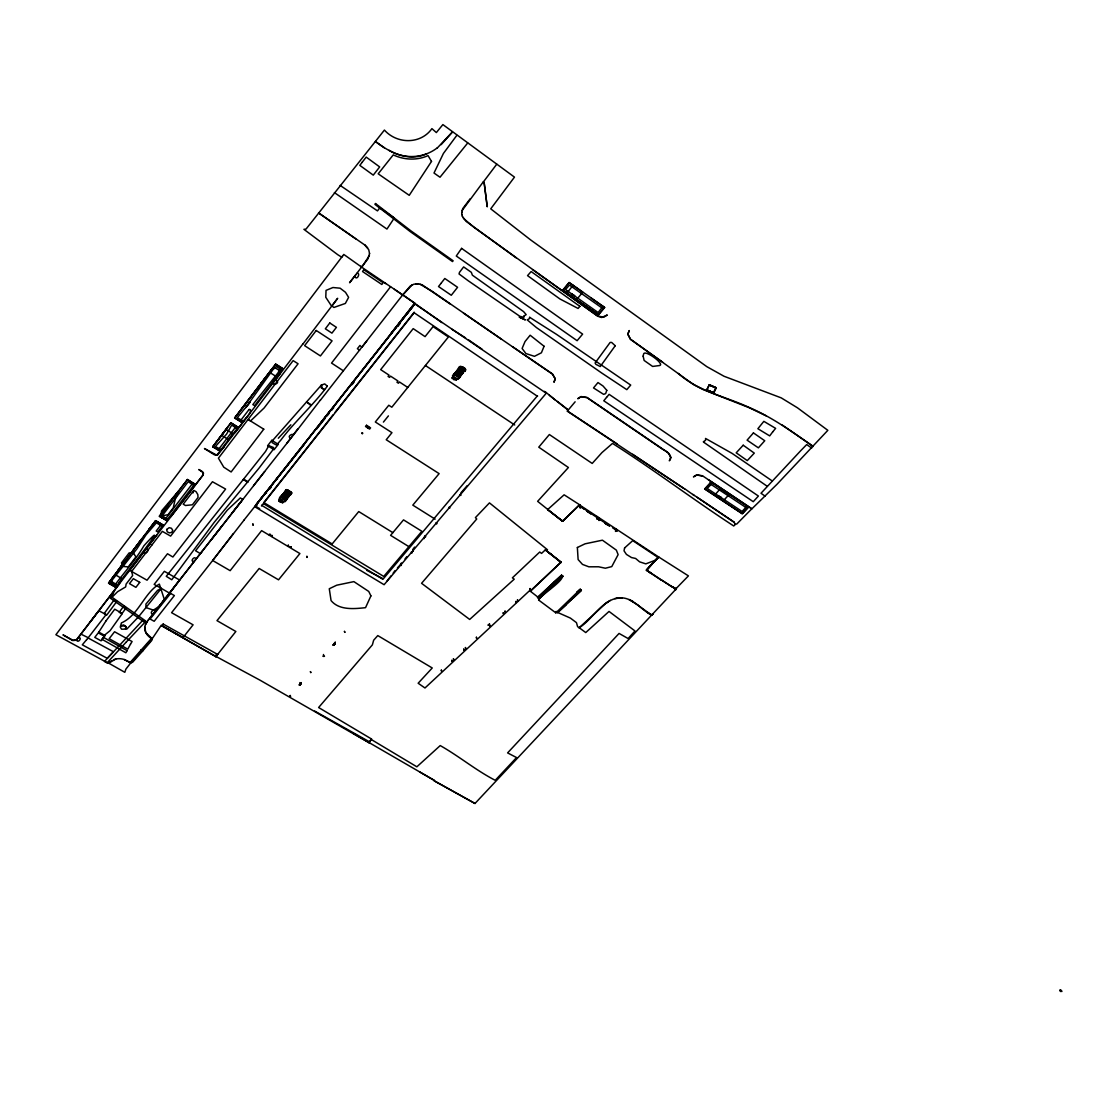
<?xml version="1.0" encoding="UTF-8"?>
<svg xmlns="http://www.w3.org/2000/svg" width="1118" height="1118" viewBox="0 0 1118 1118"><rect width="100%" height="100%" fill="white"/><g stroke="black" fill="none" stroke-linecap="round" stroke-linejoin="round"><path stroke-width="1.5" d="M457.5 370.575L459.791 371.497L456.759 375.257L455.25 374.237L457.5 370.002M286.781 493.15L286.222 494.603M1061.876 991.498C1060.898 990.604 1060.046 990.772 1061.373 990.883M1060.437 991.303C1061.513 991.414 1060.102 988.857 1060.647 990.45M286.543 499.732C283.217 501.395 295.292 488.566 286.04 500.389C278.983 496.406 280.52 498.013 284.503 492.395M1060.702 991.498L1060.675 990.269M459.959 371.595L460.909 369.792L456.871 375.816L462.712 369.275M281.512 495.917L283.734 493.122M285.761 490.257L291.379 493.737L291.798 492.759L288.276 490.257L286.474 489.628L291.505 493.234M1060.563 990.464C1060.577 989.863 1059.724 990.227 1061.443 990.73M489.544 623.942L488.37 625.353L488.328 624.515M460.616 370.896C463.341 369.583 459.987 372.252 460.644 370.03M465.158 370.547C467.841 366.704 451.281 363.755 465.13 370.687C468.037 368.549 458.659 365.195 460.476 367.025M146.849 622.055C142.21 628.05 145.843 635.904 152.258 638.811L130.89 662.904L124.21 659.522A12.578 9.699 12.9 0 0 115.685 659.061L108.488 663.351L55.9 634.731L343.785 254.443L360.904 266.587M144.823 627.114L145.759 632.564L152.258 638.811M561.082 520.233L562.675 521.156L579.627 504.763L562.508 521.254L537.632 501.339L568.405 467.506L538.764 447.172L549.357 434.539L592.205 463.439L601.959 452.58L612.51 443.399C653.876 469.742 692.727 499.243 733.743 525.991L735.071 524.663L734.246 522.162L697.199 497.328M1060.94 991.414L1060.647 990.646M1060.479 991.135L1061.555 990.869M702.551 476.03L696.78 474.996L693.439 476.897L696.766 474.898L702.495 475.779L751.855 508.858L776.982 484.304L827.837 430.332L797.455 407.804L781.216 397.868L724.031 376.263L706.814 366.648L530.743 239.993L490.732 208.828L514.476 177.119L442.882 124.587L436.355 132.567L431.911 128.626C420.745 144.488 397.044 144.25 384.41 130.065L306.025 229.078L303.914 229.33L337.804 254.736L341.745 257.21L342.555 256.12M1060.549 990.688L1060.171 990.38M285.873 499.494L288.206 496.252L285.984 499.774M460.043 377.087L459.484 377.786L454.034 374.167L458.338 369.206M355.748 274.86L349.571 282.742L367.822 259.041L369.583 253.562M1060.213 989.835L1060.381 990.59M152.327 638.546L161.258 625.269L183.086 637.512L193.093 624.822L171.585 612.692L212.658 560.509L230.154 570.669L261.612 530.631L299.904 553.55L278.536 579.823L259.152 568.489L216.99 620.644L235.856 631.488L217.996 653.946L214.824 655.819L260.005 680.177L369.01 742.743L371.497 738.984L318.616 707.526L372.378 644.848L373.664 640.209L377.786 635.583L432.247 667.977L418.146 683.238L424.98 687.989L529.583 590.639L538.038 597.208M369.01 742.743L371.497 738.984M362.651 433.029L362.302 433.868L362.525 433.169M285.328 493.988L286.362 495.4L283.567 498.907M412.011 284.992L402.648 295.04L410.348 285.928L413.884 284.196L418.034 283.776L422.073 284.783L450.274 304.054M369.415 255.477L361.743 267.216L414.946 303.16L255.77 505.182L257.056 505.825M457.961 369.611L453.992 374.111L458.268 369.178L457.835 370.226M335.302 641.97L334.142 644.667L335.134 643.577M334.1 644.932L332.926 644.974L334.1 644.932L334.338 643.116M464.836 369.946C466.891 371.064 461.063 365.404 459.75 366.914M461.79 212.574L462.74 208.605L470.189 198.766M323.27 656.336L324.43 656.294L323.27 656.336L323.521 654.505M459.121 370.91L460.113 372.406L457.038 376.179M465.521 370.114L459.889 367.109M300.337 684.845L299.191 684.887L300.337 684.845L299.862 682.567M281.862 496.196L286.096 498.824L282.016 496.378L283.972 493.681L281.736 497.105L283.259 498.041L283.72 497.384M463.257 372.518C450.987 388.91 469.937 363.336 459.903 376.249L458.925 376.696L457.723 374.921M287.759 491.417L289.548 492.227L288.192 491.571M454.565 373.454C452.497 375.648 458.841 371.707 457.723 370.547M160.978 514.308L161.565 510.912L178.587 490.984L175.233 499.005L173.276 507.824L168.077 514.657L162.166 515.873L160.643 515.091L162.935 511.709L159.329 516.209L166.596 520.471L194.756 484.038L192.03 484.192L188.215 481.662L162.012 515.957L167.616 519.115L166.806 520.471L166.051 518.109L192.03 484.192L193.61 485.24L194.644 483.898L193.833 483.409M331.948 305.969L333.863 307.478L345.364 303.439L348.62 297.36L345.49 292.301L340.11 288.192L332.954 287.522L326.037 290.387L325.785 297.276L331.096 305.396L331.948 305.969L337.664 298.296L302.685 344.344M361.771 432.82L361.701 433.099M281.736 497.105L281.806 496.085M537.506 395.73L382.887 579.32L261.626 505.294M215.886 656.713L217.996 653.946L215.886 656.713L161.789 625.605M463.104 373.049L462.014 373.691L460.448 371.931L457.416 375.69M538.624 600.031C540.05 595.405 567.022 579.096 561.557 575.253L537.534 597.543L538.932 598.689L538.624 600.031L555.87 612.888L556.177 611.574M455.25 374.237L455.487 373.272M163.214 624.082L217.619 654.407M130.89 662.904L124.28 659.508M287.675 490.606C293.545 494.715 291.155 492.675 286.39 490.187C285.006 487.951 294.383 493.932 290.89 493.052M465.06 370.519L464.585 368.409M462.041 210.617L483.283 181.857M650.662 573.087L646.567 569.9L658.586 556.932L688.422 575.882L674.811 589.885L675.957 589.172L675.44 590.29M287.228 490.718L285.817 494.17L287.494 490.886M676.46 588.641L671.066 586.307L646.442 570.082L658.586 556.932L579.697 505.043M463.704 370.869L463.467 370.365M288.849 496.252L285.453 499.369L284.238 497.692M460.42 369.443L461.385 367.431L459.582 371.12M459.246 367.417L458.212 368.535M459.191 377.996L458.031 379.421M463.523 371.497L464.18 370.757L463.551 371.511M464.417 370.491L463.97 371.302M465.088 370.938L464.627 371.637M452.483 375.718L453.642 374.292M454.299 374.74L453.852 375.55M458.52 368.074L459.093 367.291M459.037 367.85L459.386 367.109M460.043 367.556L459.596 368.367M458.52 377.549L457.36 378.974M291.169 493.96L290.247 495.274M279.151 498.474L280.199 497.133M285.411 490.439L284.475 491.752M286.082 490.844L285.146 492.158M285.132 500.151L284.685 500.934M285.356 501.353L285.803 500.557M290.498 493.555L289.45 494.883M706.814 389.972L713.577 392.767L706.814 389.972L709.357 384.899L716.051 387.806L713.591 392.781L716.051 387.792M280.87 497.552L279.821 498.88M1061.192 991.442L1060.423 991.107M145.564 624.613L148.163 620.099M561.11 562.536L545.346 549.86L541.545 553.41L539.742 552.026L512.407 577.824L514.224 579.18L469.672 619.442L421.57 583.303L476.729 519.004L475.429 517.592L489.46 502.89L547.499 549.763L546.464 550.741L561.194 562.368M284.224 493.262L284.433 492.367L284.042 493.429M161.607 626.024L163.256 623.9M553.368 556.163L545.346 549.86L561.124 562.116L530.253 591.408M460.951 368.185L463.593 369.862L461.021 368.143M114.623 590.094L111.409 597.851L117.558 591.729L125.663 586.908L126.096 584.099L132.665 575.518L131.617 571.466L129.702 570.39M286.921 491.543L289.646 492.982L287.046 491.389M456.829 135.334L443.413 153.459L434.008 173.024L436.649 174.897L440.017 177.231L467.687 143.02M288.067 494.953L285.537 493.192L288.178 494.855M461.86 371.973L459.372 370.058L462 371.861M285.439 500.696L284.685 501.227M290.247 494.841L290.806 494.1M474.996 803.479L434.175 780.797L474.996 803.479L675.132 590.052M284.755 501.884L285.537 500.976M453.852 375.438L454.02 375.187M458.883 368.982L459.75 368.004M247.707 404.8L272.904 369.695L276.398 366.452L281.68 370.016L282.784 368.577L275.643 364.035L234.584 417.936L241.67 422.325L242.76 420.899L237.351 417.671L249.901 402.312L245.904 407.553M150.091 543.753L76.401 639.859L72.852 640.251L62.985 634.856L72.768 640.53L76.331 640.223L119.626 583.568M78.19 637.819C83.109 636.575 77.925 644.192 76.527 639.971M149.253 618.855L221.35 526.788M357.103 273.239C360.807 272.582 356.991 281.401 354.741 276.37M155.053 611.532C154.2 607.2 148.177 614.425 153.334 613.74M111.898 579.012L121.596 565.54M293.154 435.391L320.405 400.02M135.166 547.876L141.986 538.792L108.684 583.135L115.629 587.118L116.538 585.916L110.975 582.757L112.68 579.431L136.927 548.798L146.053 534.795L156.394 522.819L162.124 526.298L163.13 524.999L155.57 520.639L145.34 534.404M145.829 549.371C150.888 548.155 145.424 556.093 144.096 551.635M275.419 379.98C267.384 387.191 283.008 383.712 275.419 379.98L302.726 344.12M353.763 733.715L434.399 780.448L419.627 771.895M195.985 559.182C195.147 554.724 188.97 562.116 194.211 561.46M399.992 565.009L401.432 562.969M163.004 525.153L160.559 525.292L156.199 531.036L157.834 531.916L163.242 525.125L155.626 520.82L131.84 552.334M111.8 578.886L141.86 538.722M130.96 662.639L125.873 669.151L124.811 672.309L108.572 663.086M398.036 326.316L399.992 323.577M405.89 315.346L414.806 303.872L546.241 393.243L384.103 584.714L254.848 506.747L414.806 303.872L390.881 333.695L413.73 304.25M264.379 379.072L234.78 417.936L241.754 422.213M249.593 398.735L271.995 369.08L260.69 383.921M114.874 574.47L108.502 583.135L115.615 587.118M108.684 583.121L111.912 578.984M227.373 427.663L216.431 442.029M234.976 417.922L249.496 398.623M268.39 374.25L275.699 364.216L282.896 368.73L276.523 376.752L269.717 372.434M223.768 432.596L212.686 446.711L219.743 451.015L220.805 449.618L215.425 446.459L226.465 434.231L231.692 425.092L236.932 428.529L237.994 427.146L230.895 422.772L212.881 446.711L226.074 429.424M393.173 573.129L395.017 570.641M282.616 368.8L280.073 368.898L278.005 372.853L252.836 404.59L254.652 405.652L279.151 373.608M122.309 564.464L121.499 562.927L129.143 552.893L133.531 553.144L135.907 556.904L128.263 566.91L123.399 566.435L122.309 564.464L124.461 561.613M118.228 570.012L121.596 565.554M183.869 484.066L162.795 511.667M126.837 558.972L122.323 564.897M260.801 384.033L273.784 366.984L280.702 371.288M224.201 446.795L216.654 455.096L204.454 448.528L214.502 454.858L217.549 455.096L246.184 418.02M145.214 534.32L131.728 552.25M148.778 529.806L155.626 520.806L162.222 524.775M183.981 484.164L187.405 479.426L194.56 484.01L187.447 479.608M159.525 516.195L166.68 520.373L159.525 516.209L187.461 479.594M150.161 543.544L156.953 534.642M148.093 620.378L242.76 499.411L240.328 497.929L227.247 510.199L195.594 550.769L200.346 553.606L202.246 551.258M119.053 582.911C121.387 579.362 177.035 509.109 143.929 545.752C135.753 559.811 124.377 572.136 114.972 584.938L115.755 587.216L122.03 578.733L115.056 574.582M89.873 622.405L98.817 610.721L106.811 614.998L116.789 601.414L114.329 599.667L104.17 613.53L106.112 614.607L88.252 637.707L80.971 634.158M483.269 182.066L496.769 164.178M286.711 443.413L297.765 428.963M160.643 515.091L168.455 505.07M235.101 432.652L279.821 374.069M129.786 570.138L203.155 474.801L203.49 473.096L202.26 471.53L198.822 469.518L202.973 472.495L203.085 475.052L170.83 516.67M390.573 286.753L331.543 363.084L343.394 370.813M210.771 540.427L264.631 471.614M285.132 495.679L286.026 494.533L283.86 493.765M289.31 495.973L288.276 496.574L289.464 495.456M288.304 496.56L289.059 495.567L285.495 500.081M320.363 400.258L402.732 294.859M291.239 437.823C297.304 430.807 284.838 436.495 290.973 438.13L253.548 485.617M366.802 340.934L361.869 347.279L359.954 345.448L357.383 348.732L359.577 350.158M254.96 506.216L265.609 492.675L266.503 493.122M331.012 409.663L321.118 422.227M233.382 533.566L212.658 560.509L244.017 520.136M269.48 489.349L271.464 486.819M288.779 492.423L283.371 498.572L287.955 493.499L286.991 494.128M232.041 512.994L241.684 500.794M414.806 303.872L255.77 505.182L304.473 444.237M244.031 520.052L254.946 506.314M263.792 502.555L333.052 414.89M335.218 412.151L414.205 312.174M261.486 505.951L414.149 312.761L537.52 396.345M452.413 131.924L437.18 148.121M452.385 132.134L441.149 144.655M287.41 491.375C287.564 488.259 288.57 494.533 290.359 492.144M283.916 498.446L286.683 494.925L288.151 496.308M242.103 408.559L245.988 403.682M284.126 492.786L280.311 496.839L281.037 497.342L284.615 492.856M282.966 498.544L285.761 495.022L287.55 495.344M283.231 498.642L286.432 494.659M289.646 492.745L290.512 491.654L291.099 492.996M573.059 285.397L569.23 282.672L563.039 290.205L568.321 294.048L562.857 290.177L566.952 292.944L573.059 285.383L582.757 292.231L576.539 299.666M413.031 549.12L414.638 547.093M316.38 429.34L325.031 418.509M327.197 415.798L329.363 413.087M331.529 410.376L333.695 407.679M352.1 384.648L354.266 381.937M148.638 529.764L152.258 525.236M367.584 427.817L368.563 426.601M463.425 369.178L461.762 368.06M220.064 437.376L230.951 422.953L238.106 427.286L219.953 451.029L219.226 448.556L235.339 427.439L237.854 427.3M383.404 422.101L388.421 415.882M459.484 376.514L461.902 373.384M243.598 479.133L265.553 451.448L268.809 445.649L273.589 447.563L273.742 448.723L258.943 468.246L214.181 522.372L171.767 579.767L166.261 576.315L243.598 479.133L247.986 481.802M279.234 500.361L279.877 499.564L278.717 501.032M451.91 378.429L453.195 376.864L452.483 377.591M579.362 590.388L580.256 589.354L555.87 612.888M454.984 373.915L455.417 373.552M456.437 375.774L459.512 372.014L461.315 372.378M456.689 375.914L460.225 371.637M464.403 368.954L463.774 369.737L464.585 368.409M458.939 377.451L462.866 372.643M463.956 371.176L463.257 371.917M281.023 496.364L280.52 496.993L281.443 496.42M387.135 580.731L391.328 575.63M462.209 366.886L461.273 368.06L463.635 369.583M714.584 495.288L720.369 488.65L729.146 494.463L723.192 500.948M281.065 502.331L282.267 500.934L281.079 502.345L279.961 501.661L281.121 500.235L279.961 501.577M616.94 443.776L567.413 411.005L568.279 409.971L557.253 401.404M404.995 558.916L406.868 556.666M467.254 485.603L460.826 492.968M567.413 411.005L575.127 401.809M279.081 500.081C279.29 497.706 285.579 501.465 283.078 502.513M562.172 577.363L562.899 576.189L538.932 598.689M453.726 378.415L454.425 377.604L453.139 379.156L454.243 379.896L455.557 378.373L455.487 379.617L456.773 379.184L456.074 379.98M453 376.654L452.329 377.437C452.594 374.893 458.939 379.016 456.284 380.078M397.421 567.958L399.14 565.987M279.248 500.207L279.891 499.48L278.745 500.836M142.335 651.389L151.88 640.293L150.664 639.3L130.89 661.632L132.441 662.429L142.335 651.389L140.994 649.796L142.769 650.886M579.949 505.043L580.2 507.865L579.949 505.043L580.116 506.161M596.83 516.46L597.096 519.297L597.557 516.949M599.234 518.081L598.787 520.429L600.059 520.261L599.234 518.081L598.675 518.71L609.603 525.823M286.474 490.341L286.39 489.964M282.323 503.03L283.497 501.675L282.868 502.429L281.638 501.702M615.934 529.024L615.487 531.371L616.773 531.218L615.934 529.024L615.361 529.653L617.01 530.673M616.633 529.499L616.074 530.128L612.524 527.738M710.852 482.347L704.661 488.985L742.17 513.721L748.333 507.251L746.894 506.23L742.072 511.457L707.233 488.468L712.222 483.242L710.182 482.906M716.89 496.811L704.857 488.943L710.419 483.046M646.442 570.222L658.586 556.932M661.255 580.144L646.567 570.362L652.06 564.115M811.682 448.038L806.693 444.573L800.474 450.959L760.995 493.262L765.117 496.154M278.326 438.228L290.862 424.784M653.122 614.075L651.053 615.221L652.828 613.838M333.947 644.247L334.939 643.199M300.295 683.643L301.259 682.623M300.225 684.118L301.189 683.098M748.235 507.181L742.17 513.581L747.663 507.796M108.488 663.351L111.395 660.864M708.351 479.692L751.841 508.774L736.86 523.937L735.029 524.412M334.198 644.192L335.204 643.088M333.905 644.569L334.883 643.549M300.169 684.468L301.077 683.405M563.095 520.415L562.326 520.988L547.624 509.598L564.115 494.813L579.627 504.763M573.464 597.878L581.36 590.192L580.158 589.368L576.664 592.512M458.925 376.696C462.642 375.257 448.36 370.254 459.568 376.151M530.198 591.115L561.124 562.116M580.172 589.521L581.332 590.416L557.533 612.398L570.376 618.086L576.455 622.628L577.601 626.639L579.166 627.743C593.574 618.855 602.979 597.222 622.111 597.837C634.144 598.717 641.439 610.093 651.626 615.11L637.651 605.006M557.63 612.664L566.141 604.712M537.534 597.543L561.474 575.253L562.871 576.413M538.834 598.549L562.815 576.203L561.557 575.253M285.453 499.369L286.194 498.824M562.508 521.254L565.61 518.389M576.748 592.526L580.256 589.354M553.494 582.813L561.557 575.421M287.06 494.925L290.205 492.451L287.256 495.05M579.166 627.743L606.403 602.854L610.288 600.394M460.826 371.945L464.18 369.303L461.007 372.07M488.314 625.339L489.53 624.263M606.417 603.091L608.248 601.68M437.208 147.911C423.415 158.56 403.961 159.371 389.12 150.329M286.474 489.642L285.97 490.453M646.442 570.082L647.168 570.515M459.987 367.109L460.714 366.872M287.801 493.765L286.879 494.114M461.636 370.701L460.714 371.036M285.859 490.467L286.683 490.215M426.922 153.669C409.16 162.18 389.553 152.663 375.508 141.413M113.421 659.802L115.755 659.047M614.746 598.591L622.139 597.837M617.178 598.13L619.624 597.837M1060.814 991.261L1061.387 991.205M579.152 627.687L585.748 632.564L609.03 611.434L634.996 630.971L628.106 638.532L619.065 633.431L507.6 752.903L516.558 757.557L495.232 780.308C475.905 770.33 459.135 756.257 440.226 745.58L416.86 766.808L371.428 739.599M556.163 611.448L557.63 612.538L581.262 590.206M415.952 283.832L418.02 283.846M420.102 284.238L431.967 291.183L501.479 339.229M706.939 389.958L710.126 391.286M712.795 386.395L716.219 387.722L713.647 392.921L706.632 390.014L709.287 384.732L712.851 386.283M709.413 385.067L715.939 387.89L709.357 384.899M525.404 319.958L519.199 317.051L524.677 319.622M256.511 507.069L259.656 508.578M366.774 570.376L382.719 578.509M280.911 502.331L280.059 501.814M766.026 415.798L749.284 407.735L703.166 389.595L693.803 384.774L630.454 339.145L627.827 334.1L629.266 330.551L627.827 334.198L630.482 339.383L662.611 362.134M276.523 478.811L277.418 479.273M451.7 329.153L465.563 337.888M110.472 580.941L117.264 584.966M314.675 711.062L369.122 741.625M161.663 625.814L215.942 656.504L214.936 656M633.165 601.61L629.127 599.541L637.707 605.006M108.837 583.163L114.93 586.643M221.671 435.391L228.463 439.612L232.977 433.714L226.185 429.522M243.291 479.51L247.679 482.165M159.706 516.209L165.869 519.898M219.128 450.386L212.881 446.697L214.796 447.871M392.851 532.643L358.738 511.569L332.172 543.949L264.7 503.1L264.016 503.966L383.74 576.427L421.863 531.288L403.528 519.884L390.587 535.354L408.895 546.646M671.038 586.084L675.957 589.172L661.255 579.851M435.126 519.143L412.808 505.14L439.122 473.627L386.227 439.751L391.957 432.68L375.327 421.989L388.784 405.247L391.817 407.218L448.388 336.979L433.071 326.61L425.078 336.63L413.199 328.636L380.679 369.639L389.078 375.159L388.072 376.417L389.539 377.381L390.545 376.123L397.98 381L396.974 382.258L398.427 383.208L399.433 381.965L407.749 387.429M720.202 496.909L721.403 497.678L719.098 496.182M683.461 488.175L567.427 411.242L568.293 410.208L549.329 395.241M647.126 570.585L650.634 572.863M605.201 523.252L609.576 526.131M605.02 523.294L607.926 525.194M616.06 530.757L616.773 531.218M716.806 496.839L742.17 513.567M599.346 519.8L600.059 520.261M646.749 611.881L651.626 615.11M463.495 313.124L552.46 374.153L555.255 378.89L553.941 382.272L555.255 378.792L552.46 373.929L512.491 346.706M632.676 454.299L684.482 488.846M734.288 522.427L692.853 494.394M425.413 365.502L514.713 424.966M782.348 425.106L813.079 446.264M340.138 185.406L377.465 210.883L379.841 207.878L394.291 218.024L386.954 229.064L334.394 192.589M468.414 339.802L482.165 349.305M597.934 518.165L578.663 505.112M355.706 238.847L318.546 212.895L364.706 244.94L368.73 249.705L369.569 253.618M578.621 505.42L584.071 509.095M586.796 510.94L590.877 513.707M586.601 510.982L590.695 513.791M596.942 518.179L597.655 518.668M694.194 495.526L684.454 488.594M576.636 299.862L598.284 314.717L604.614 307.38L569.104 282.463L562.661 290.219L598.326 315.024L604.572 307.59L602.965 306.444L598.102 312.523L565.54 289.562L569.481 285.076L601.819 307.841L604.461 307.52L591.268 298.213M585.021 305.731L598.298 314.829L566.952 292.93M403.556 295.418L441.834 322.599M767.367 486.386L703.865 442.337L703.32 441.806L705.64 440.254L705.528 438.438L732.066 453.377L772.342 481.047M394.361 289.282L402.704 295.04M813.135 446.515C792.746 432.121 772.314 417.335 749.242 407.497C725.47 396.415 698.387 391.552 678.374 373.44M375.466 141.609L384.424 147.869M516.223 257.867L466.248 221.462L462.447 216.501M384.816 282.938L385.78 283.637M532.559 269.634L597.753 316.031L603.86 317.149L607.298 314.983L601.708 317.498L597.767 316.254L474.088 227.373L463.411 218.345M544.354 391.356L545.682 392.362M561.907 520.667L547.624 509.598M555.353 400.104L545.682 392.125M364.734 244.73L367.696 247.847M461.888 214.572L462.447 216.571M461.79 212.504L461.874 214.642M192.995 491.431L192.967 492.926L193.791 490.383L196.083 491.696L197.816 494.547L198.04 497.468L192.422 504.791L185.462 505.504L183.212 504.176L193.009 491.417M126.222 626.779L125.523 629.071L121.596 629.238L120.269 627.1L121.401 622.936C138.688 615.249 144.222 592.764 159.357 584.099L164.36 599.541L159.581 606.166L153.418 610.121L146.081 607.605L145.885 604.111L157.554 590.374L161.341 588.389L169.712 593.253L179.649 580.06L164.36 571.312L154.172 584.393L161.341 588.389L138.59 616.759L126.781 629.113L125.468 628.484A2.474 1.929 14.3 0 0 124.909 625.982L120.604 625.94L123.637 624.892L126.222 626.779M166.68 529.471L167.239 531.805L169.293 532.867L171.599 532.461L172.815 530.477L171.459 528.269L169.167 527.682L166.68 529.471M643.143 356.167L644.122 360.457L652.619 366.438L659.592 365.53C665.462 364.37 644.01 348.69 643.577 354.238L643.143 356.167M577.363 547.499L578.118 559.559L582.492 564.408L588.851 566.812L598.577 566.784L605.383 568.224L611.77 566.602L618.128 554.626L616.353 550.14L602.42 540.19L585.049 543.823L577.363 547.499M327.322 386.157C314.256 404.143 294.719 421.486 280.967 439.947L277.11 444.405L275.825 444.782L272.149 442.588L271.981 441.219L321.411 385.067L324.709 383.907L327.322 386.157M529.666 317.316L529.121 318.896L527.193 319.86L536.416 327.56L601.68 372.993L626.807 389.651L630.706 385.081L556.512 334.352L529.666 317.316M524.09 315.933L523.867 317.316L519.814 316.282L468.176 280.73L459.051 273.966L459.498 272.317L463.621 266.923L471.335 272.331L472.369 275.154L523.601 311.615L526.173 314.633L524.09 315.933M624.599 547.946L624.026 550.825L626.429 554.402L631.502 557.561L635.611 558.455L639.622 561.851L645.813 563.863L654.547 560.551L658.25 557.575L632.76 540.623L624.599 547.946M670.786 457.514L669.347 460.812C673.819 455.711 666.286 451.085 662.387 449.129L587.034 397.687L581.067 396.68L577.754 398.735L581.067 396.583L587.02 397.449L668.312 452.874L670.786 457.514M321.411 385.067L321.215 387.764L324.527 389.693L322.152 388.142L321.411 385.067M606.794 390.35L605.663 393.578L603.65 394.361L593.518 387.932L597.99 382.552L603.091 386.059L606.794 390.35M370.91 595.88L365.544 607.675C354.28 608.863 339.201 610.484 331.068 600.59L329.279 588.753L336.714 585.203L353.889 581.626L368.744 591.45L370.91 595.88M544.075 346.273L541.405 352.785L534.46 356.321L525.907 353.554L522.106 348.481L525.027 341.563L530.142 335.232L544.075 346.273M130.513 644.08L127.773 649.139L109.159 638.699L114.567 631.754L132.092 641.55L130.513 644.08M615.235 345.741L600.254 366.536L595.88 364.328L595.097 363.001L610.135 342.429L611.658 342.443L615.235 345.741M127.075 650.662L125.873 652.772L101.822 639.216L103.415 637.33L127.075 650.662M363.741 269.676L362.567 271.548L381.811 284.461L383.139 282.756L363.741 269.676M106.098 620.756L98.817 632.103L99.027 633.291L103.681 635.862L110.123 630.65L122.337 613.502L114.749 609.198L106.098 620.756M431.506 161.411L409.244 195.329L378.191 173.821L393.243 154.899C404.115 160 417.028 160.657 428.04 155.598L431.506 161.411M375.522 203.546L374.949 204.384L410.39 231.733L452.497 261.556L453.125 260.774L411.005 230.923L375.522 203.546M461.594 248.364L456.284 256.022L577.126 340.697L582.618 334.114L461.594 248.364M284.363 495.987L283.637 496.979L282.421 496.238L283.231 495.288L284.363 495.987M286.823 497.482L286.096 498.488L284.88 497.734L285.691 496.797L286.823 497.482M123.749 606.138L119.207 612.301L121.834 613.782L126.194 607.857L123.749 606.138M458.003 373.063L457.206 374.125L455.99 373.314L456.885 372.308L458.003 373.063M263.764 429.186L231.147 471.964L223.754 467.17L218.429 458.17L293.14 360.625L298.073 363.769L264.114 407.986L250.558 420.969L248.084 419.446L263.764 429.186M460.434 374.684L459.638 375.76L458.422 374.935L459.316 373.943L460.434 374.684M772.622 431.995L769.687 435.894L757.878 428.725L763.846 421.346L775.626 428.362L772.622 431.995M152.02 544.843L131.617 571.466L147.045 580.214L167.49 553.759L172.885 557.016L225.612 489.069L212.448 481.746L170.635 536.109L162.348 531.357L152.02 544.843M316.24 330.481L304.627 345.658L320.433 355.943L332.074 340.864L316.24 330.481M249.048 409.509L241.153 419.823C239.573 427.439 255.575 408.377 249.048 409.509M329.782 322.976L325.352 328.79L331.934 333.136L336.42 327.336L329.782 322.976M139.736 582.352L135.907 587.355L129.492 583.638L133.349 578.663L139.736 582.352M362.232 162.208L359.814 165.366L373.272 175.135L379.673 166.917L366.201 157.093L362.232 162.208M98.817 632.131L94.778 637.386L101.095 640.838L105.134 635.611L98.817 632.131M440.911 283.469L438.522 286.543L451.295 295.264L457.569 287.298L444.796 278.494L440.911 283.469M271.828 440.31L267.621 445.719L274.078 449.716L278.298 444.335L271.828 440.31M170.593 593.42L150.119 619.037L154.172 621.287L174.38 595.559L170.593 593.42M306.625 401.893L310.832 405.485L311.335 404.912L306.625 401.893M252.878 524.021L253.073 525.083L252.878 524.021M270.179 534.376L268.963 534.586L270.179 534.376M271.842 535.368L272.037 536.43L271.842 535.368M366.508 425.273L365.516 426.489L369.597 429.102L370.575 427.887L366.508 425.273M288.276 545.207L288.472 546.255L288.276 545.207M291.323 547.037L290.121 547.247L291.323 547.037M306.919 556.373L307.101 557.407L306.919 556.373M606.557 397.393L603.776 400.775L753.252 501.689L758.409 496.043L609.114 394.347L606.557 397.393M453.195 376.864L452.497 377.716L453.209 376.794M86.603 639.678L82.313 644.82L107.244 658.32L113.421 651.724L88.043 637.945L86.603 639.678M344.47 631.404L344.805 632.341L344.47 631.404M449.268 507.195L449.576 508.215L449.268 507.195M411.494 551.901L411.815 552.893L411.494 551.901M412.961 550.168L413.283 551.16L412.961 550.168M423.722 537.548L424.029 538.541L423.722 537.548M425.203 535.801L425.525 536.794L425.203 535.801M436.355 522.721L436.677 523.727L436.355 522.721M460.323 494.408L460.63 495.428L460.323 494.408M401.027 564.436L401.348 565.415L401.027 564.436M290.163 695.494L290.512 696.402L290.163 695.494M300.938 682.818L301.287 683.727L300.938 682.818M334.729 642.864L335.065 643.786L334.729 642.864M310.441 671.652L310.79 672.561L310.441 671.652M579.879 306.36L578.104 308.456L559.95 298.981L527.542 275.629L531.148 271.548L579.879 306.36M753.434 432.918L747.09 440.157L758.381 447.843L764.754 440.744L753.434 432.918M126.39 641.9L107.076 662.876L104.491 661.451L142.838 620.252L145.424 621.776L126.39 641.9M743.204 445.216L736.203 452.818L747.271 460.616L754.287 453.111L743.204 445.216M111.437 596.844L110.193 598.06L144.613 622.307L145.843 621.119L111.437 596.844M441.344 670.157L441.526 671.107L441.344 670.157M451.756 660.403L451.924 661.353L451.756 660.403M453.461 658.795L453.629 659.76L453.461 658.795M463.746 649.167L463.914 650.131L463.746 649.167M465.465 647.56L465.633 648.524L465.465 647.56M476.422 637.274L476.589 638.252L476.422 637.274M489.628 625.06L489.796 626.038L489.628 625.06M503.282 612.776L503.435 613.754L503.282 612.776M505.043 611.169L505.196 612.161L505.043 611.169M515.719 601.526L515.873 602.518L515.719 601.526M517.494 599.905L517.634 600.897L517.494 599.905M530.002 588.571L530.142 589.577L530.002 588.571M748.375 507.069L745.748 507.362L711.076 484.415L710.922 482.179L748.375 507.069M361.771 266.992L360.932 266.405L361.771 266.992M574.568 295.837L572.011 294.048L574.568 295.837M487.21 206.62L484.122 182.458L487.21 206.62"/></g></svg>
